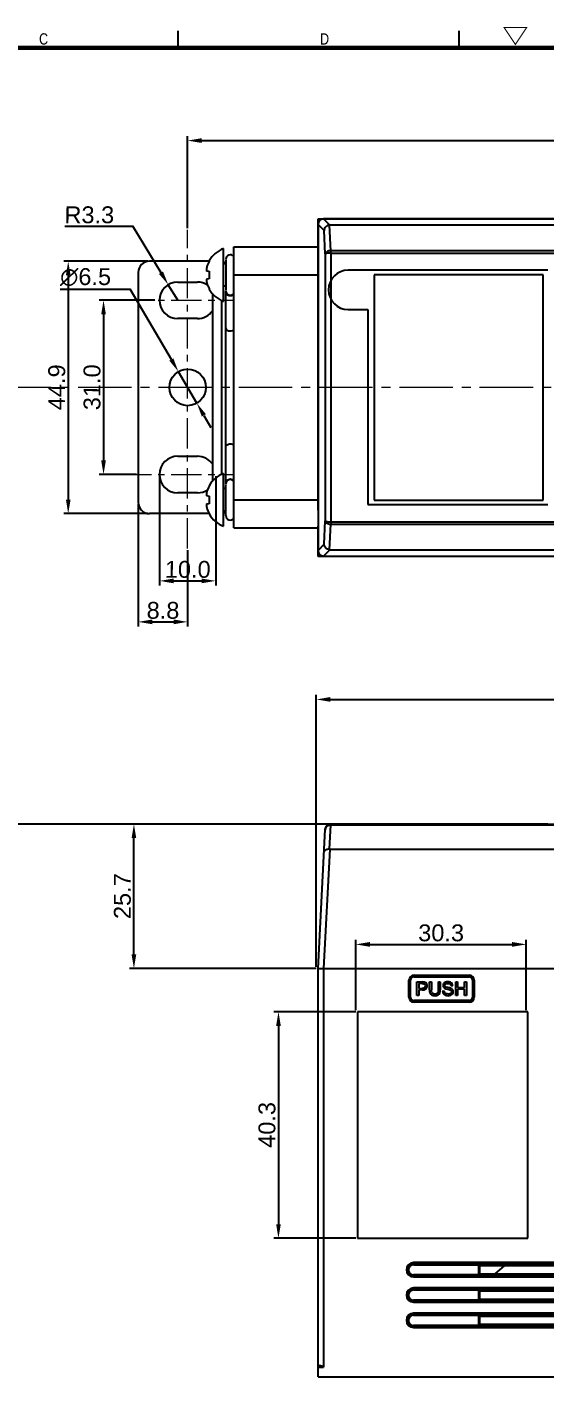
# Model space of a CAD drawing. Header units: millimetres. Extents: x 509 to 2449, y -194 to 649.
# Drawn here: x 2006.4 to 2098.5, y -30.8 to 209.3 of the extents above; entities that cross this region are included whole.
import ezdxf

# ---------------------------------------------------------------- set-up
doc = ezdxf.new("R2010")
doc.units = ezdxf.units.MM
doc.header["$PDMODE"] = 3
doc.header["$PDSIZE"] = 0.7
doc.linetypes.add('CENTER', pattern=[17.8, 10.75, -2.35, 2.35, -2.35])
doc.linetypes.add('CENTER2', pattern=[28.575, 19.05, -3.175, 3.175, -3.175])
doc.layers.get('0').update_dxf_attribs({"linetype": 'CONTINUOUS'})
doc.layers.get('Defpoints').update_dxf_attribs({"linetype": 'CONTINUOUS'})
doc.layers.add('3', color=112, linetype='CENTER', lineweight=15)
for name, color, linetype in [('BRKT_HEATSINDXF_CONTINUOUS_LINE', 7, 'CONTINUOUS'), ('CASE_BODY_55DXF_CONTINUOUS_LINE', 7, 'CONTINUOUS'), ('COVER_TOP_55DXF_CONTINUOUS_LINE', 7, 'CONTINUOUS'), ('Dim', 1, 'CONTINUOUS'), ('FAN50X50X10_DXF_CONTINUOUS_LINE', 7, 'CONTINUOUS'), ('FAN_GRILL50_DXF_CONTINUOUS_LINE', 7, 'CONTINUOUS'), ('SCR5570_DXF_CONTINUOUS_LINE', 7, 'CONTINUOUS'), ('TH_T4X20-CUTDXF_CONTINUOUS_LINE', 7, 'CONTINUOUS'), ('WINDOW_FILM-DXF_CONTINUOUS_LINE', 7, 'CONTINUOUS')]:
    doc.layers.add(name, color=color, linetype=linetype)
doc.styles.add('OMI-1', font='arial.ttf', dxfattribs={"oblique": 1, "height": 3})
doc.styles.get("Standard").update_dxf_attribs({"font": 'gulim.ttc', "width": 0.8})
doc.dimstyles.new('1', dxfattribs={"dimtxt": 5, "dimasz": 2.5, "dimexe": 0.8, "dimexo": 0.3, "dimgap": 0.5, "dimtad": 1, "dimtoh": 1, "dimdec": 1, "dimzin": 0, "dimdsep": 46, "dimtxsty": 'OMI-1', "dimcen": 0, "dimclrd": 256, "dimclre": 256, "dimclrt": 256, "dimadec": 0, "dimazin": 0, "dimtfac": 0.8, "dimtdec": 1, "dimtix": 1, "dimtmove": 0, "dimatfit": 3, "dimfxl": 1, "dimtolj": 1, "dimtzin": 0, "dimarcsym": 0})

# ---------------------------------------------------------------- blocks, each defined once
blk = doc.blocks.new('*D4035')
at = {"layer": 'Defpoints', "color": 0}
for p in [(2002.74, 67.55), (2060.45, 67.55), (1999.34, -86.5)]:
    blk.add_point(p, dxfattribs=at)
at = {"layer": 'Dim', "lineweight": -2}
for p, q in [((2060.15, 67.55), (2001.94, 67.55)), ((2002.74, -84), (2002.74, 65.05)), ((1999.64, -86.5), (2003.54, -86.5))]:
    blk.add_line(p, q, dxfattribs=at)
at = {"layer": 'Dim'}
for points in [[(2003.16, 65.05), (2002.32, 65.05), (2002.74, 67.55)], [(2002.32, -84), (2003.16, -84), (2002.74, -86.5)]]:
    blk.add_solid(points, dxfattribs=at)
at = {"layer": 'Dim', "insert": (2000.71, -9.47), "char_height": 3, "attachment_point": 5, "rotation": 90, "style": 'OMI-1'}
blk.add_mtext('\\A1;154.0', dxfattribs=at)
blk = doc.blocks.new('*D4037')
at = {"layer": 'Defpoints', "color": 0}
for p in [(2025.4, 67.55), (2038.56, 67.55), (2058.15, 41.85)]:
    blk.add_point(p, dxfattribs=at)
at = {"layer": 'Dim', "lineweight": -2}
for p, q in [((2038.26, 67.55), (2024.6, 67.55)), ((2025.4, 44.35), (2025.4, 65.05)), ((2057.85, 41.85), (2024.6, 41.85))]:
    blk.add_line(p, q, dxfattribs=at)
at = {"layer": 'Dim'}
for points in [[(2025.81, 65.05), (2024.98, 65.05), (2025.4, 67.55)], [(2024.98, 44.35), (2025.81, 44.35), (2025.4, 41.85)]]:
    blk.add_solid(points, dxfattribs=at)
at = {"layer": 'Dim', "insert": (2023.36, 54.7), "char_height": 3, "attachment_point": 5, "rotation": 90, "style": 'OMI-1'}
blk.add_mtext('\\A1;25.7', dxfattribs=at)
blk = doc.blocks.new('*D4053')
at = {"layer": 'Defpoints', "color": 0}
for p in [(2028.15, 167.68), (2013.71, 122.78), (2028.15, 122.78)]:
    blk.add_point(p, dxfattribs=at)
at = {"layer": 'Dim', "lineweight": -2}
for p, q in [((2027.85, 167.68), (2012.91, 167.68)), ((2013.71, 165.18), (2013.71, 125.28)), ((2027.85, 122.78), (2012.91, 122.78))]:
    blk.add_line(p, q, dxfattribs=at)
at = {"layer": 'Dim'}
for points in [[(2014.13, 165.18), (2013.3, 165.18), (2013.71, 167.68)], [(2013.3, 125.28), (2014.13, 125.28), (2013.71, 122.78)]]:
    blk.add_solid(points, dxfattribs=at)
at = {"layer": 'Dim', "insert": (2011.68, 145.23), "char_height": 3, "attachment_point": 5, "rotation": 90, "style": 'OMI-1'}
blk.add_mtext('\\A1;44.9', dxfattribs=at)
blk = doc.blocks.new('*D4054')
at = {"layer": 'Defpoints', "color": 0}
for p in [(2029.42, 160.73), (2019.99, 129.73), (2026.15, 129.73)]:
    blk.add_point(p, dxfattribs=at)
at = {"layer": 'Dim', "lineweight": -2}
for p, q in [((2029.12, 160.73), (2019.19, 160.73)), ((2019.99, 158.23), (2019.99, 132.23)), ((2025.85, 129.73), (2019.19, 129.73))]:
    blk.add_line(p, q, dxfattribs=at)
at = {"layer": 'Dim'}
for points in [[(2020.41, 158.23), (2019.58, 158.23), (2019.99, 160.73)], [(2019.58, 132.23), (2020.41, 132.23), (2019.99, 129.73)]]:
    blk.add_solid(points, dxfattribs=at)
at = {"layer": 'Dim', "insert": (2017.96, 145.23), "char_height": 3, "attachment_point": 5, "rotation": 90, "style": 'OMI-1'}
blk.add_mtext('\\A1;31.0', dxfattribs=at)
blk = doc.blocks.new('*D4055')
at = {"layer": 'Defpoints', "color": 0}
for p in [(2249.39, 89.72), (2057.85, 41.85), (2249.39, 3.75)]:
    blk.add_point(p, dxfattribs=at)
at = {"layer": 'Dim', "lineweight": -2}
for p, q in [((2057.85, 42.15), (2057.85, 90.52)), ((2060.35, 89.72), (2246.89, 89.72)), ((2249.39, 4.05), (2249.39, 90.52))]:
    blk.add_line(p, q, dxfattribs=at)
at = {"layer": 'Dim'}
for points in [[(2060.35, 90.14), (2060.35, 89.3), (2057.85, 89.72)], [(2246.89, 89.3), (2246.89, 90.14), (2249.39, 89.72)]]:
    blk.add_solid(points, dxfattribs=at)
at = {"layer": 'Dim', "insert": (2153.62, 91.75), "char_height": 3, "attachment_point": 5, "style": 'OMI-1'}
blk.add_mtext('\\A1;191.5', dxfattribs=at)
blk = doc.blocks.new('*D4059')
at = {"layer": 'Defpoints', "color": 0}
for p in [(2026.15, 124.78), (2034.95, 116.58), (2034.95, 103.52)]:
    blk.add_point(p, dxfattribs=at)
at = {"layer": 'Dim', "lineweight": -2}
for p, q in [((2026.15, 124.48), (2026.15, 102.72)), ((2034.95, 116.28), (2034.95, 102.72)), ((2028.65, 103.52), (2032.45, 103.52))]:
    blk.add_line(p, q, dxfattribs=at)
at = {"layer": 'Dim'}
for points in [[(2028.65, 103.94), (2028.65, 103.1), (2026.15, 103.52)], [(2032.45, 103.1), (2032.45, 103.94), (2034.95, 103.52)]]:
    blk.add_solid(points, dxfattribs=at)
at = {"layer": 'Dim', "insert": (2030.55, 105.55), "char_height": 3, "attachment_point": 5, "style": 'OMI-1'}
blk.add_mtext('\\A1;8.8', dxfattribs=at)
blk = doc.blocks.new('*D4060')
at = {"layer": 'Defpoints', "color": 0}
for p in [(2029.95, 129.73), (2039.95, 129.73), (2039.95, 110.81)]:
    blk.add_point(p, dxfattribs=at)
at = {"layer": 'Dim', "lineweight": -2}
for p, q in [((2029.95, 129.43), (2029.95, 110.01)), ((2039.95, 129.43), (2039.95, 110.01)), ((2032.45, 110.81), (2037.45, 110.81))]:
    blk.add_line(p, q, dxfattribs=at)
at = {"layer": 'Dim'}
for points in [[(2032.45, 111.22), (2032.45, 110.39), (2029.95, 110.81)], [(2037.45, 110.39), (2037.45, 111.22), (2039.95, 110.81)]]:
    blk.add_solid(points, dxfattribs=at)
at = {"layer": 'Dim', "insert": (2034.95, 112.84), "char_height": 3, "attachment_point": 5, "style": 'OMI-1'}
blk.add_mtext('\\A1;10.0', dxfattribs=at)
blk = doc.blocks.new('*D4061')
at = {"layer": 'Defpoints', "color": 0}
for p in [(2033.31, 148.03), (2036.59, 142.42)]:
    blk.add_point(p, dxfattribs=at)
at = {"layer": 'Dim', "lineweight": -2}
for p, q in [((2012.29, 162.73), (2024.76, 162.73)), ((2032.06, 150.2), (2024.76, 162.73)), ((2036.59, 142.42), (2033.31, 148.03)), ((2037.84, 140.26), (2039.1, 138.1))]:
    blk.add_line(p, q, dxfattribs=at)
at = {"layer": 'Dim'}
for points in [[(2031.7, 149.99), (2032.42, 150.4), (2033.31, 148.03)], [(2038.2, 140.47), (2037.48, 140.05), (2036.59, 142.42)]]:
    blk.add_solid(points, dxfattribs=at)
at = {"layer": 'Dim', "insert": (2016.78, 164.84), "char_height": 3, "attachment_point": 5, "style": 'OMI-1'}
blk.add_mtext('\\A1;∅6.5', dxfattribs=at)
blk = doc.blocks.new('*D4062')
at = {"layer": 'Defpoints', "color": 0}
for p in [(2031.51, 163.5), (2033.2, 160.73)]:
    blk.add_point(p, dxfattribs=at)
at = {"layer": 'Dim', "lineweight": -2}
for p, q in [((2013.09, 173.89), (2025.21, 173.89)), ((2030.22, 165.64), (2025.21, 173.89)), ((2033.2, 160.73), (2031.51, 163.5))]:
    blk.add_line(p, q, dxfattribs=at)
at = {"layer": 'Dim'}
blk.add_solid([(2029.86, 165.42), (2030.57, 165.86), (2031.51, 163.5)], dxfattribs=at)
at = {"layer": 'Dim', "insert": (2017.44, 175.92), "char_height": 3, "attachment_point": 5, "style": 'OMI-1'}
blk.add_mtext('\\A1;R3.3', dxfattribs=at)
blk = doc.blocks.new('*D4063')
at = {"layer": 'Defpoints', "color": 0}
for p in [(2242.35, 189.14), (2242.35, 182.44), (2034.95, 173.24)]:
    blk.add_point(p, dxfattribs=at)
at = {"layer": 'Dim', "lineweight": -2}
for p, q in [((2034.95, 173.54), (2034.95, 189.94)), ((2242.35, 182.74), (2242.35, 189.94)), ((2037.45, 189.14), (2239.85, 189.14))]:
    blk.add_line(p, q, dxfattribs=at)
at = {"layer": 'Dim'}
for points in [[(2037.45, 189.56), (2037.45, 188.72), (2034.95, 189.14)], [(2239.85, 188.72), (2239.85, 189.56), (2242.35, 189.14)]]:
    blk.add_solid(points, dxfattribs=at)
at = {"layer": 'Dim', "insert": (2138.65, 191.17), "char_height": 3, "attachment_point": 5, "style": 'OMI-1'}
blk.add_mtext('\\A1;\\A1;207.5', dxfattribs=at)
blk = doc.blocks.new('*D4065')
at = {"layer": 'Defpoints', "color": 0}
for p in [(2065.18, 34.15), (2051.11, -6.15), (2065.15, -6.15)]:
    blk.add_point(p, dxfattribs=at)
at = {"layer": 'Dim', "lineweight": -2}
for p, q in [((2064.88, 34.15), (2050.31, 34.15)), ((2051.11, 31.65), (2051.11, -3.65)), ((2064.85, -6.15), (2050.31, -6.15))]:
    blk.add_line(p, q, dxfattribs=at)
at = {"layer": 'Dim'}
for points in [[(2051.53, 31.65), (2050.7, 31.65), (2051.11, 34.15)], [(2050.7, -3.65), (2051.53, -3.65), (2051.11, -6.15)]]:
    blk.add_solid(points, dxfattribs=at)
at = {"layer": 'Dim', "insert": (2049.08, 14), "char_height": 3, "attachment_point": 5, "rotation": 90, "style": 'OMI-1'}
blk.add_mtext('\\A1;40.3', dxfattribs=at)
blk = doc.blocks.new('*D4068')
at = {"layer": 'Defpoints', "color": 0}
for p in [(2095.18, 46.14), (2064.88, 34.15), (2095.18, 34.15)]:
    blk.add_point(p, dxfattribs=at)
at = {"layer": 'Dim', "lineweight": -2}
for p, q in [((2064.88, 34.45), (2064.88, 46.94)), ((2067.38, 46.14), (2092.68, 46.14)), ((2095.18, 34.45), (2095.18, 46.94))]:
    blk.add_line(p, q, dxfattribs=at)
at = {"layer": 'Dim'}
for points in [[(2067.38, 46.56), (2067.38, 45.72), (2064.88, 46.14)], [(2092.68, 45.72), (2092.68, 46.56), (2095.18, 46.14)]]:
    blk.add_solid(points, dxfattribs=at)
at = {"layer": 'Dim', "insert": (2080.03, 48.17), "char_height": 3, "attachment_point": 5, "style": 'OMI-1'}
blk.add_mtext('\\A1;30.3', dxfattribs=at)

msp = doc.modelspace()

# ---------------------------------------------------------------- linework, layer by layer
for p, q in [((2033.27, 205.65), (2033.27, 208.65)), ((2083.27, 205.65), (2083.27, 208.65))]:
    msp.add_line(p, q)
for points, const_width in [([(2093.27, 206.25), (2095.27, 209.25), (2091.27, 209.25)], 0.2), ([(2433.27, 205.65), (1883.27, 205.65), (1883.27, -174.35), (2433.27, -174.35)], 0.8)]:
    msp.add_lwpolyline(points, close=True, dxfattribs=dict(const_width=const_width))
at = {"layer": '3', "linetype": 'CENTER', "ltscale": 0.5}
for p, q in [((2034.95, 116.58), (2034.95, 173.24)), ((2023.14, 160.73), (2043.26, 160.73)), ((2023.14, 129.73), (2043.26, 129.73))]:
    msp.add_line(p, q, dxfattribs=at)
at = {"layer": '3', "linetype": 'CENTER2', "ltscale": 0.5}
msp.add_line((2267.88, 145.23), (1997.11, 145.23), dxfattribs=at)
at = {"layer": 'BRKT_HEATSINDXF_CONTINUOUS_LINE', "color": 7, "linetype": 'Continuous'}
for p, q in [((2038.78, 167.68), (2028.15, 167.68)), ((2026.15, 165.68), (2026.15, 124.78)), ((2033.2, 163.98), (2036.7, 163.98)), ((2036.7, 157.48), (2033.2, 157.48)), ((2033.2, 132.98), (2036.7, 132.98)), ((2036.7, 126.48), (2033.2, 126.48)), ((2038.78, 122.78), (2028.15, 122.78))]:
    msp.add_line(p, q, dxfattribs=at)
msp.add_circle((2034.95, 145.23), 3.25, dxfattribs=at)
for centre, radius, start, end in [((2028.15, 165.68), 2, 90, 180), ((2040.55, 165.68), 2, 53.0944, 67.6611), ((2033.2, 160.73), 3.25, 90, 270), ((2036.7, 160.73), 3.25, 56.4251, 90), ((2036.7, 160.73), 3.25, 270, 324.6652), ((2033.2, 129.73), 3.25, 90, 270), ((2036.7, 129.73), 3.25, 35.3348, 90), ((2036.7, 129.73), 3.25, 270, 303.5749), ((2028.15, 124.78), 2, 180, 270), ((2040.55, 124.78), 2, 292.3389, 306.9056)]:
    msp.add_arc(centre, radius, start, end, dxfattribs=at)
at = {"layer": 'CASE_BODY_55DXF_CONTINUOUS_LINE', "color": 7, "linetype": 'Continuous'}
for p, q in [((2058.15, 123.38), (2058.15, 175.23)), ((2058.44, 174.93), (2058.15, 175.23)), ((2058.15, 175.23), (2153.68, 175.23)), ((2058.21, 175.16), (2058.19, 175.19)), ((2058.15, 115.23), (2058.15, 120.57)), ((2058.44, 115.52), (2058.15, 115.23)), ((2058.21, 115.29), (2058.19, 115.27)), ((2058.15, 115.23), (2232.15, 115.23)), ((2058.15, -30.8), (2058.15, 41.85)), ((2058.15, 41.85), (2232.15, 41.85)), ((2059.15, 41.85), (2059.15, -29.05)), ((2074.33, 36.75), (2074.33, 39.75)), ((2074.33, 39.75), (2074.63, 39.75)), ((2074.63, 36.75), (2074.63, 39.75)), ((2075.23, 40.65), (2075.23, 40.35)), ((2075.23, 40.65), (2085.03, 40.65)), ((2075.23, 40.35), (2085.03, 40.35)), ((2075.75, 37.05), (2075.75, 39.45)), ((2075.75, 39.45), (2076.65, 39.45)), ((2076.07, 39.17), (2076.07, 38.31)), ((2076.68, 39.17), (2076.07, 39.17)), ((2077.99, 38.07), (2077.99, 39.45)), ((2077.99, 39.45), (2078.31, 39.45)), ((2078.31, 39.45), (2078.31, 38.07)), ((2079.56, 38.07), (2079.56, 39.45)), ((2079.56, 39.45), (2079.88, 39.45)), ((2079.88, 39.45), (2079.88, 38.07)), ((2082.14, 38.78), (2081.83, 38.75)), ((2082.65, 37.05), (2082.65, 39.45)), ((2082.65, 39.45), (2082.97, 39.45)), ((2082.97, 39.45), (2082.97, 38.47)), ((2082.97, 38.47), (2084.22, 38.47)), ((2084.22, 38.47), (2084.22, 39.45)), ((2084.22, 39.45), (2084.54, 39.45)), ((2084.54, 39.45), (2084.54, 37.05)), ((2085.03, 40.65), (2085.03, 40.35)), ((2085.63, 39.75), (2085.63, 36.75)), ((2085.93, 39.75), (2085.63, 39.75)), ((2085.93, 39.75), (2085.93, 36.75)), ((2074.33, 36.75), (2074.63, 36.75)), ((2075.23, 35.85), (2075.23, 36.15)), ((2085.03, 36.15), (2075.23, 36.15)), ((2076.07, 37.05), (2075.75, 37.05)), ((2076.07, 38.31), (2076.69, 38.31)), ((2076.07, 38.03), (2076.07, 37.05)), ((2076.68, 38.03), (2076.07, 38.03)), ((2080.3, 37.82), (2080.6, 37.85)), ((2082.97, 37.05), (2082.65, 37.05)), ((2082.97, 38.18), (2082.97, 37.05)), ((2084.22, 38.18), (2082.97, 38.18)), ((2084.22, 37.05), (2084.22, 38.18)), ((2084.54, 37.05), (2084.22, 37.05)), ((2085.03, 35.85), (2085.03, 36.15)), ((2085.93, 36.75), (2085.63, 36.75)), ((2065.15, 34.15), (2065.15, -6.15)), ((2095.45, 34.15), (2065.15, 34.15)), ((2085.03, 35.85), (2075.23, 35.85)), ((2095.45, -6.15), (2095.45, 34.15)), ((2065.15, -6.15), (2095.45, -6.15)), ((2075.15, -10.84), (2075.15, -10.47)), ((2215.15, -10.47), (2075.15, -10.47)), ((2215.15, -10.77), (2075.15, -10.77)), ((2075.15, -10.84), (2086.74, -10.84)), ((2086.74, -12.66), (2086.74, -10.84)), ((2086.94, -11.04), (2086.74, -10.84)), ((2086.94, -12.46), (2086.94, -11.04)), ((2101.86, -11.04), (2086.94, -11.04)), ((2075.15, -12.66), (2075.15, -13.02)), ((2086.74, -12.66), (2075.15, -12.66)), ((2075.15, -12.73), (2215.15, -12.73)), ((2075.15, -13.02), (2215.15, -13.02)), ((2086.94, -12.46), (2086.74, -12.66)), ((2086.94, -12.46), (2101.86, -12.46)), ((2075.15, -15.34), (2075.15, -14.97)), ((2215.15, -14.97), (2075.15, -14.97)), ((2215.15, -15.27), (2075.15, -15.27)), ((2075.15, -15.34), (2086.74, -15.34)), ((2086.74, -17.16), (2086.74, -15.34)), ((2086.95, -15.55), (2086.74, -15.34)), ((2086.95, -16.95), (2086.95, -15.55)), ((2101.85, -15.55), (2086.95, -15.55)), ((2075.15, -17.16), (2075.15, -17.52)), ((2086.74, -17.16), (2075.15, -17.16)), ((2075.15, -17.23), (2215.15, -17.23)), ((2075.15, -17.52), (2215.15, -17.52)), ((2086.95, -16.95), (2086.74, -17.16)), ((2086.95, -16.95), (2101.85, -16.95)), ((2075.15, -19.84), (2075.15, -19.47)), ((2215.15, -19.47), (2075.15, -19.47)), ((2215.15, -19.77), (2075.15, -19.77)), ((2075.15, -19.84), (2086.74, -19.84)), ((2086.74, -21.66), (2086.74, -19.84)), ((2086.95, -20.05), (2086.74, -19.84)), ((2086.96, -21.44), (2086.74, -21.66)), ((2086.96, -21.44), (2086.95, -20.05)), ((2101.85, -20.05), (2086.95, -20.05)), ((2086.96, -21.44), (2101.84, -21.44)), ((2075.15, -21.66), (2075.15, -22.02)), ((2086.74, -21.66), (2075.15, -21.66)), ((2075.15, -21.73), (2215.15, -21.73)), ((2075.15, -22.02), (2215.15, -22.02)), ((2058.15, -29.05), (2059.15, -29.05)), ((2058.15, -30.8), (2232.15, -30.8))]:
    msp.add_line(p, q, dxfattribs=at)
for points in [[(2058.17, 175.2), (2058.16, 175.22), (2058.15, 175.22), (2058.15, 175.23)], [(2058.29, 175.08), (2058.26, 175.11), (2058.21, 175.16)], [(2058.44, 174.93), (2058.4, 174.97), (2058.36, 175.01), (2058.33, 175.05)], [(2058.29, 115.37), (2058.26, 115.34), (2058.21, 115.29)], [(2058.44, 115.52), (2058.4, 115.48), (2058.36, 115.44), (2058.33, 115.4)], [(2058.17, 115.25), (2058.16, 115.24), (2058.15, 115.23), (2058.15, 115.23)]]:
    msp.add_lwpolyline(points, dxfattribs=at)
for centre, radius, start, end in [((2059.15, 174.23), 1, 90, 180), ((2059.15, 116.23), 1, 180, 270), ((2075.23, 39.75), 0.9, 90, 180), ((2075.23, 39.75), 0.6, 90, 180), ((2085.03, 39.75), 0.9, 0, 90), ((2085.03, 39.75), 0.6, 0, 90), ((2075.23, 36.75), 0.9, 180, 270), ((2075.23, 36.75), 0.6, 180, 270), ((2085.03, 36.75), 0.9, 270, 0), ((2085.03, 36.75), 0.6, 270, 0), ((2075.15, -11.75), 1.27, 90, 270), ((2075.15, -11.75), 0.976, 90, 270), ((2075.15, -11.75), 0.913, 90, 270), ((2075.15, -16.25), 1.27, 90, 270), ((2075.15, -16.25), 0.976, 90, 270), ((2075.15, -16.25), 0.913, 90, 270), ((2075.15, -20.75), 1.27, 90, 270), ((2075.15, -20.75), 0.976, 90, 270), ((2075.15, -20.75), 0.913, 90, 270), ((2058.45, -29.05), 0.3, 91.3574, 180)]:
    msp.add_arc(centre, radius, start, end, dxfattribs=at)
for points in [[(2077.02, 39.43), (2076.93, 39.44), (2076.81, 39.45), (2076.65, 39.45)], [(2076.68, 39.17), (2076.83, 39.17), (2076.92, 39.16), (2076.98, 39.15)], [(2076.98, 39.15), (2077.06, 39.12), (2077.13, 39.08), (2077.18, 39)], [(2077.32, 39.32), (2077.24, 39.37), (2077.14, 39.41), (2077.02, 39.43)], [(2077.25, 38.75), (2077.25, 38.61), (2077.21, 38.5), (2077.12, 38.43)], [(2077.18, 39), (2077.23, 38.93), (2077.25, 38.85), (2077.25, 38.75)], [(2077.51, 39.09), (2077.46, 39.18), (2077.39, 39.26), (2077.32, 39.32)], [(2077.39, 38.24), (2077.52, 38.38), (2077.58, 38.55), (2077.58, 38.76)], [(2077.58, 38.76), (2077.58, 38.88), (2077.56, 38.99), (2077.51, 39.09)], [(2080.49, 39.17), (2080.43, 39.07), (2080.39, 38.95), (2080.39, 38.83)], [(2080.39, 38.83), (2080.39, 38.72), (2080.42, 38.62), (2080.47, 38.53)], [(2080.47, 38.53), (2080.53, 38.44), (2080.62, 38.37), (2080.73, 38.31)], [(2080.8, 39.41), (2080.66, 39.36), (2080.56, 39.28), (2080.49, 39.17)], [(2080.7, 38.85), (2080.7, 38.95), (2080.74, 39.04), (2080.83, 39.11)], [(2080.79, 38.64), (2080.73, 38.7), (2080.7, 38.77), (2080.7, 38.85)], [(2081.27, 38.47), (2081.01, 38.53), (2080.85, 38.58), (2080.79, 38.64)], [(2081.24, 39.49), (2081.07, 39.49), (2080.93, 39.46), (2080.8, 39.41)], [(2080.83, 39.11), (2080.92, 39.18), (2081.06, 39.21), (2081.25, 39.21)], [(2081.71, 39.41), (2081.57, 39.46), (2081.41, 39.49), (2081.24, 39.49)], [(2081.25, 39.21), (2081.43, 39.21), (2081.57, 39.17), (2081.67, 39.1)], [(2081.8, 38.31), (2081.7, 38.36), (2081.53, 38.41), (2081.27, 38.47)], [(2081.67, 39.1), (2081.76, 39.02), (2081.82, 38.9), (2081.83, 38.75)], [(2082.02, 39.15), (2081.95, 39.27), (2081.84, 39.35), (2081.71, 39.41)], [(2082.14, 38.78), (2082.13, 38.92), (2082.09, 39.04), (2082.02, 39.15)], [(2076.68, 38.03), (2077.02, 38.03), (2077.26, 38.1), (2077.39, 38.24)], [(2077.12, 38.43), (2077.04, 38.35), (2076.89, 38.31), (2076.69, 38.31)], [(2077.99, 38.07), (2077.99, 37.81), (2078.02, 37.61), (2078.08, 37.46)], [(2078.08, 37.46), (2078.14, 37.32), (2078.24, 37.2), (2078.39, 37.13)], [(2078.37, 37.61), (2078.33, 37.7), (2078.31, 37.86), (2078.31, 38.07)], [(2078.57, 37.38), (2078.47, 37.43), (2078.4, 37.51), (2078.37, 37.61)], [(2078.39, 37.13), (2078.53, 37.05), (2078.71, 37.01), (2078.94, 37.01)], [(2078.91, 37.3), (2078.77, 37.3), (2078.66, 37.32), (2078.57, 37.38)], [(2079.41, 37.46), (2079.31, 37.35), (2079.14, 37.3), (2078.91, 37.3)], [(2078.94, 37.01), (2079.17, 37.01), (2079.36, 37.06), (2079.5, 37.14)], [(2079.56, 38.07), (2079.56, 37.77), (2079.51, 37.56), (2079.41, 37.46)], [(2079.5, 37.14), (2079.64, 37.23), (2079.74, 37.35), (2079.8, 37.49)], [(2079.8, 37.49), (2079.85, 37.63), (2079.88, 37.82), (2079.88, 38.07)], [(2080.3, 37.82), (2080.3, 37.66), (2080.35, 37.52), (2080.43, 37.39)], [(2080.43, 37.39), (2080.51, 37.26), (2080.63, 37.17), (2080.78, 37.11)], [(2080.7, 37.55), (2080.64, 37.63), (2080.61, 37.73), (2080.6, 37.85)], [(2080.94, 37.37), (2080.83, 37.41), (2080.75, 37.48), (2080.7, 37.55)], [(2080.73, 38.31), (2080.82, 38.26), (2080.97, 38.21), (2081.19, 38.16)], [(2080.78, 37.11), (2080.92, 37.04), (2081.1, 37.01), (2081.32, 37.01)], [(2081.31, 37.3), (2081.17, 37.3), (2081.05, 37.32), (2080.94, 37.37)], [(2081.19, 38.16), (2081.41, 38.11), (2081.56, 38.07), (2081.62, 38.04)], [(2081.63, 37.35), (2081.54, 37.31), (2081.43, 37.3), (2081.31, 37.3)], [(2081.32, 37.01), (2081.49, 37.01), (2081.65, 37.04), (2081.78, 37.1)], [(2081.62, 38.04), (2081.72, 38), (2081.79, 37.96), (2081.84, 37.9)], [(2081.83, 37.5), (2081.79, 37.43), (2081.72, 37.39), (2081.63, 37.35)], [(2081.78, 37.1), (2081.92, 37.17), (2082.03, 37.25), (2082.1, 37.37)], [(2082.11, 38.07), (2082.04, 38.17), (2081.94, 38.25), (2081.8, 38.31)], [(2081.9, 37.7), (2081.9, 37.63), (2081.88, 37.56), (2081.83, 37.5)], [(2081.84, 37.9), (2081.88, 37.84), (2081.9, 37.78), (2081.9, 37.7)], [(2082.1, 37.37), (2082.17, 37.48), (2082.21, 37.6), (2082.21, 37.73)], [(2082.21, 37.73), (2082.21, 37.86), (2082.18, 37.97), (2082.11, 38.07)]]:
    msp.add_open_spline(points, degree=3, dxfattribs=at)
msp.add_open_spline([(2058.44, -28.75), (2058.5, -28.75), (2058.61, -28.78), (2058.85, -28.88), (2059.03, -28.98), (2059.15, -29.05)], degree=3, knots=[0, 0, 0, 0, 0.214436, 0.461602, 1, 1, 1, 1], dxfattribs=at)
at = {"layer": 'COVER_TOP_55DXF_CONTINUOUS_LINE', "color": 7, "linetype": 'Continuous'}
for p, q in [((2058.15, 174.23), (2058.15, 116.22)), ((2059.24, 173.14), (2058.15, 174.23)), ((2060.26, 174.11), (2059.15, 175.23)), ((2153.68, 175.23), (2059.15, 175.23)), ((2059.45, 168.98), (2059.24, 173.14)), ((2060.45, 169.55), (2060.22, 174.11)), ((2152.57, 174.11), (2060.26, 174.11)), ((2059.45, 168.98), (2059.45, 121.47)), ((2112.59, 169.55), (2060.45, 169.55)), ((2060.45, 169.14), (2060.45, 121.31)), ((2060.45, 169.14), (2113.19, 169.14)), ((2068.11, 165.26), (2068.11, 125.19)), ((2098.19, 165.26), (2068.11, 165.26)), ((2098.19, 125.19), (2098.19, 165.26)), ((2068.11, 125.19), (2098.19, 125.19)), ((2059.24, 117.32), (2059.45, 121.47)), ((2060.22, 116.34), (2060.45, 120.9)), ((2060.45, 121.31), (2113.19, 121.31)), ((2060.45, 120.9), (2112.59, 120.9)), ((2059.24, 117.32), (2058.15, 116.22)), ((2060.26, 116.34), (2059.15, 115.23)), ((2060.26, 116.34), (2144.25, 116.34)), ((2059.15, 115.23), (2231.15, 115.23)), ((2060.22, 63.06), (2060.45, 67.39)), ((2060.45, 67.55), (2112.59, 67.55)), ((2060.45, 67.39), (2112.59, 67.39)), ((2058.15, 41.85), (2059.45, 66.6)), ((2060.26, 63.06), (2059.15, 41.85)), ((2060.26, 63.06), (2144.25, 63.06)), ((2058.15, 41.85), (2232.15, 41.85))]:
    msp.add_line(p, q, dxfattribs=at)
msp.add_arc((2060.45, 66.55), 1, 90, 177, dxfattribs=at)
for centre, major_axis, ratio, start_param, end_param in [((2059.15, 174.22), (-0.709, 0.709), 0.997265, -0.784029, 0.784029), ((2060.31, 173.06), (-0.434, 0.974), 0.928627, -0.392014, -0.356781), ((2059.15, 116.23), (0.709, 0.709), 0.997265, -3.925621, -2.357564), ((2060.31, 117.39), (0.434, 0.974), 0.928627, -2.784812, -2.749578), ((2060.31, 64.06), (0.746, 0.708), 0.946369, -2.392797, -2.357564)]:
    msp.add_ellipse(centre, major_axis=major_axis, ratio=ratio, start_param=start_param, end_param=end_param, dxfattribs=at)
for points, knots in [([(2060.22, 174.11), (2059.97, 174.1), (2059.46, 173.89), (2059.25, 173.38), (2059.24, 173.14)], [0, 0, 0, 0, 0.514825, 1, 1, 1, 1]), ([(2060.45, 169.55), (2060.32, 169.55), (2059.95, 169.51), (2059.47, 169.25), (2059.45, 168.98)], [0, 0, 0, 0, 0.317181, 1, 1, 1, 1]), ([(2060.45, 169.14), (2060.32, 169.14), (2060.09, 169.13), (2059.79, 169.1), (2059.58, 169.06), (2059.48, 169.02), (2059.45, 168.99), (2059.45, 168.98)], [0, 0, 0, 0, 0.363276, 0.674908, 0.893479, 0.960251, 1, 1, 1, 1]), ([(2060.45, 169.14), (2060.45, 169.18), (2060.45, 169.32), (2060.45, 169.45), (2060.45, 169.55)], [0, 0, 0, 0, 0.27401, 1, 1, 1, 1]), ([(2059.45, 121.47), (2059.45, 121.46), (2059.48, 121.43), (2059.58, 121.39), (2059.79, 121.35), (2060.09, 121.32), (2060.32, 121.31), (2060.45, 121.31)], [0, 0, 0, 0, 0.039671, 0.106391, 0.324942, 0.636693, 1, 1, 1, 1]), ([(2059.45, 121.47), (2059.45, 121.4), (2059.52, 121.25), (2059.69, 121.1), (2060, 120.95), (2060.27, 120.9), (2060.45, 120.9)], [0, 0, 0, 0, 0.185878, 0.354351, 0.551077, 1, 1, 1, 1]), ([(2060.45, 121.31), (2060.45, 121.27), (2060.45, 121.14), (2060.45, 121), (2060.45, 120.9)], [0, 0, 0, 0, 0.274004, 1, 1, 1, 1]), ([(2060.22, 116.34), (2059.97, 116.35), (2059.46, 116.57), (2059.25, 117.07), (2059.24, 117.32)], [0, 0, 0, 0, 0.514825, 1, 1, 1, 1]), ([(2059.45, 66.6), (2059.45, 66.71), (2059.52, 66.93), (2059.83, 67.28), (2060.21, 67.39), (2060.45, 67.39)], [0, 0, 0, 0, 0.229807, 0.472691, 1, 1, 1, 1]), ([(2060.45, 67.55), (2060.45, 67.55), (2060.44, 67.53), (2060.45, 67.5), (2060.45, 67.45), (2060.45, 67.41), (2060.45, 67.39)], [0, 0, 0, 0, 0.06593, 0.259705, 0.575023, 1, 1, 1, 1]), ([(2060.22, 63.06), (2060.1, 63.06), (2059.91, 63.05), (2059.67, 63), (2059.45, 62.93), (2059.25, 62.79), (2059.24, 62.66)], [0, 0, 0, 0, 0.343767, 0.49887, 0.637034, 1, 1, 1, 1])]:
    msp.add_open_spline(points, degree=3, knots=knots, dxfattribs=at)
at = {"layer": 'FAN50X50X10_DXF_CONTINUOUS_LINE', "color": 7, "linetype": 'Continuous'}
for p, q in [((2043.15, 120.23), (2043.15, 170.23)), ((2043.15, 170.23), (2058.15, 170.23)), ((2043.15, 165.23), (2058.15, 165.23)), ((2043.15, 125.23), (2058.15, 125.23)), ((2043.15, 120.23), (2058.15, 120.23))]:
    msp.add_line(p, q, dxfattribs=at)
at = {"layer": 'FAN_GRILL50_DXF_CONTINUOUS_LINE', "color": 7, "linetype": 'Continuous'}
for p, q in [((2041.75, 167.99), (2041.75, 162.53)), ((2039.35, 161.91), (2039.35, 128.54)), ((2041.75, 128.02), (2041.75, 162.43)), ((2040.95, 160.69), (2040.95, 129.77)), ((2041.75, 122.47), (2041.75, 127.92))]:
    msp.add_line(p, q, dxfattribs=at)
for centre, radius, start, end in [((2042.55, 168.03), 0.8, 41.3154, 180), ((2042.55, 162.43), 0.8, 180, 318.6846), ((2042.55, 162.69), 1.12, 259.3236, 270.0012), ((2042.55, 162.69), 1.12, 270.0105, 275.3617), ((2042.55, 162.69), 1.11, 275.34, 280.6839), ((2042.55, 128.03), 0.8, 41.3154, 180), ((2042.55, 127.76), 1.12, 89.9988, 100.6764), ((2042.55, 127.76), 1.12, 84.6383, 89.9895), ((2042.55, 127.77), 1.11, 79.3161, 84.66), ((2042.55, 122.43), 0.8, 180, 318.6846)]:
    msp.add_arc(centre, radius, start, end, dxfattribs=at)
for points, knots in [([(2041.75, 162.14), (2041.75, 162.08), (2041.78, 161.95), (2041.91, 161.78), (2042.11, 161.66), (2042.26, 161.61), (2042.34, 161.59)], [0, 0, 0, 0, 0.215104, 0.449825, 0.712528, 1, 1, 1, 1]), ([(2042.76, 161.59), (2042.79, 161.6), (2042.93, 161.64), (2043.07, 161.7), (2043.15, 161.77)], [0, 0, 0, 0, 0.264672, 1, 1, 1, 1]), ([(2041.75, 155.83), (2041.75, 155.76), (2041.8, 155.6), (2041.98, 155.41), (2042.25, 155.29), (2042.45, 155.27), (2042.55, 155.27)], [0, 0, 0, 0, 0.209467, 0.444656, 0.71203, 1, 1, 1, 1]), ([(2042.55, 155.27), (2042.61, 155.27), (2042.82, 155.28), (2043.03, 155.36), (2043.15, 155.46)], [0, 0, 0, 0, 0.265057, 1, 1, 1, 1]), ([(2041.75, 134.62), (2041.75, 134.69), (2041.8, 134.86), (2041.98, 135.04), (2042.25, 135.16), (2042.45, 135.19), (2042.55, 135.19)], [0, 0, 0, 0, 0.209467, 0.444656, 0.71203, 1, 1, 1, 1]), ([(2042.55, 135.19), (2042.61, 135.19), (2042.82, 135.17), (2043.03, 135.09), (2043.15, 134.99)], [0, 0, 0, 0, 0.265057, 1, 1, 1, 1]), ([(2041.75, 128.31), (2041.75, 128.37), (2041.78, 128.51), (2041.91, 128.67), (2042.11, 128.79), (2042.26, 128.84), (2042.34, 128.86)], [0, 0, 0, 0, 0.215104, 0.449825, 0.712528, 1, 1, 1, 1]), ([(2042.76, 128.86), (2042.79, 128.85), (2042.93, 128.82), (2043.07, 128.75), (2043.15, 128.68)], [0, 0, 0, 0, 0.264672, 1, 1, 1, 1])]:
    msp.add_open_spline(points, degree=3, knots=knots, dxfattribs=at)
at = {"layer": 'SCR5570_DXF_CONTINUOUS_LINE', "color": 7, "linetype": 'Continuous'}
msp.add_line((2089.66, -12.46), (2091.35, -11.04), dxfattribs=at)
at = {"layer": 'TH_T4X20-CUTDXF_CONTINUOUS_LINE', "color": 7, "linetype": 'Continuous'}
for p, q in [((2041.31, 160.53), (2041.31, 169.93)), ((2038.37, 165.98), (2038.78, 165.91)), ((2038.78, 167.75), (2038.78, 167.65)), ((2038.78, 165.91), (2038.78, 164.54)), ((2041.75, 167.23), (2041.31, 167.23)), ((2038.78, 164.54), (2038.37, 164.47)), ((2038.78, 162.8), (2038.78, 162.71)), ((2041.75, 163.23), (2041.31, 163.23)), ((2041.31, 120.53), (2041.31, 129.93)), ((2038.78, 127.75), (2038.78, 127.65)), ((2038.37, 125.98), (2038.78, 125.91)), ((2038.78, 125.91), (2038.78, 124.54)), ((2041.75, 127.23), (2041.31, 127.23)), ((2038.78, 124.54), (2038.37, 124.47)), ((2038.78, 122.8), (2038.78, 122.71)), ((2041.75, 123.23), (2041.31, 123.23))]:
    msp.add_line(p, q, dxfattribs=at)
for centre, radius, start, end in [((2043.16, 165.23), 5.05, 111.5019, 150.0855), ((2043.27, 165.23), 5.1, 151.6885, 163.9775), ((2043.27, 165.22), 5.1, 196.0225, 208.3115), ((2043.16, 165.23), 5.05, 209.9145, 248.4981), ((2043.16, 125.23), 5.05, 111.5019, 150.0855), ((2043.27, 125.23), 5.1, 151.6885, 163.9775), ((2043.27, 125.22), 5.1, 196.0225, 208.3115), ((2043.16, 125.23), 5.05, 209.9145, 248.4981)]:
    msp.add_arc(centre, radius, start, end, dxfattribs=at)
for points, knots in [([(2038.37, 166.64), (2038.36, 166.6), (2038.34, 166.52), (2038.31, 166.4), (2038.3, 166.29), (2038.29, 166.19), (2038.3, 166.11), (2038.31, 166.04), (2038.33, 166), (2038.36, 165.98), (2038.37, 165.98)], [0, 0, 0, 0, 0.184625, 0.361717, 0.525013, 0.668527, 0.787538, 0.879785, 0.947289, 1, 1, 1, 1]), ([(2038.37, 164.47), (2038.36, 164.47), (2038.33, 164.45), (2038.31, 164.41), (2038.3, 164.34), (2038.29, 164.26), (2038.3, 164.16), (2038.31, 164.05), (2038.34, 163.93), (2038.36, 163.85), (2038.37, 163.81)], [0, 0, 0, 0, 0.052723, 0.120247, 0.212513, 0.33153, 0.47503, 0.638301, 0.815377, 1, 1, 1, 1]), ([(2038.37, 126.64), (2038.36, 126.6), (2038.34, 126.52), (2038.31, 126.4), (2038.3, 126.29), (2038.29, 126.19), (2038.3, 126.11), (2038.31, 126.04), (2038.33, 126), (2038.36, 125.98), (2038.37, 125.98)], [0, 0, 0, 0, 0.184625, 0.361717, 0.525013, 0.668527, 0.787538, 0.879785, 0.947289, 1, 1, 1, 1]), ([(2038.37, 124.47), (2038.36, 124.47), (2038.33, 124.45), (2038.31, 124.41), (2038.3, 124.34), (2038.29, 124.26), (2038.3, 124.16), (2038.31, 124.05), (2038.34, 123.93), (2038.36, 123.85), (2038.37, 123.81)], [0, 0, 0, 0, 0.052723, 0.120247, 0.212513, 0.33153, 0.47503, 0.638301, 0.815377, 1, 1, 1, 1])]:
    msp.add_open_spline(points, degree=3, knots=knots, dxfattribs=at)
at = {"layer": 'WINDOW_FILM-DXF_CONTINUOUS_LINE', "color": 7, "linetype": 'Continuous'}
for p, q in [((2099.03, 166.08), (2063.53, 166.08)), ((2063.53, 159.08), (2067.03, 159.08)), ((2067.03, 159.08), (2067.03, 124.38)), ((2067.03, 124.38), (2099.03, 124.38)), ((2060.03, 67.55), (2060.03, 67.6)), ((2060.03, 67.6), (2099.03, 67.6)), ((2060.03, 67.55), (2060.45, 67.55)), ((2063.53, 67.55), (2063.53, 67.6)), ((2067.03, 67.55), (2067.03, 67.6))]:
    msp.add_line(p, q, dxfattribs=at)
msp.add_arc((2063.53, 162.58), 3.5, 90, 270, dxfattribs=at)

# ---------------------------------------------------------------- texts
at = {"width": 0.85}
for s, p in [('C', (2008.52, 206.23)), ('D', (2058.52, 206.23))]:
    msp.add_text(s, height=2, dxfattribs=at).set_placement(p)

# ---------------------------------------------------------------- dimensions: what is measured, and where the dimension line sits
at = {"layer": 'Dim'}
dim = msp.add_linear_dim(base=(2242.35, 189.14), p1=(2034.95, 173.24), p2=(2242.35, 182.44), text='\\A1;207.5', dimstyle='1', override={"dimtxt": 7, "dimtxsty": 'OMI-1'}, dxfattribs=at)
dim.commit()
dim.dimension.update_dxf_attribs({"geometry": '*D4063', "text_midpoint": (2138.65, 189.14), "dimtype": 160})
dim = msp.add_radius_dim(center=(2033.2, 160.73), mpoint=(2031.51, 163.5), dimstyle='1', dxfattribs=at)
dim.commit()
dim.dimension.update_dxf_attribs({"geometry": '*D4062', "text_midpoint": (2017.44, 173.89), "dimtype": 164})
for base, p1, p2, picture, middle in [((2013.71, 122.78), (2028.15, 167.68), (2028.15, 122.78), '*D4053', (2011.68, 145.23)), ((2019.99, 129.73), (2029.42, 160.73), (2026.15, 129.73), '*D4054', (2017.96, 145.23)), ((2002.7395, 67.5503), (1999.3369, -86.4996), (2060.4456, 67.5503), '*D4035', (2000.7078, -9.4747)), ((2025.4, 67.55), (2058.15, 41.85), (2038.56, 67.55), '*D4037', (2023.36, 54.7)), ((2051.11, -6.15), (2065.18, 34.15), (2065.15, -6.15), '*D4065', (2049.08, 14))]:
    dim = msp.add_linear_dim(base=base, p1=p1, p2=p2, angle=90, dimstyle='1', dxfattribs=at)
    dim.commit()
    dim.dimension.update_dxf_attribs({"geometry": picture, "text_midpoint": middle})
dim = msp.add_diameter_dim_2p(p1=(2036.59, 142.42), p2=(2033.31, 148.03), dimstyle='1', dxfattribs=at)
dim.commit()
dim.dimension.update_dxf_attribs({"geometry": '*D4061', "text_midpoint": (2016.78, 162.73), "dimtype": 163})
for base, p1, p2, picture, middle in [((2039.95, 110.81), (2029.95, 129.73), (2039.95, 129.73), '*D4060', (2034.95, 112.84)), ((2034.95, 103.52), (2026.15, 124.78), (2034.95, 116.58), '*D4059', (2030.55, 105.55)), ((2249.39, 89.72), (2057.85, 41.85), (2249.39, 3.75), '*D4055', (2153.62, 91.75)), ((2095.18, 46.14), (2064.88, 34.15), (2095.18, 34.15), '*D4068', (2080.03, 48.17))]:
    dim = msp.add_linear_dim(base=base, p1=p1, p2=p2, dimstyle='1', dxfattribs=at)
    dim.commit()
    dim.dimension.update_dxf_attribs({"geometry": picture, "text_midpoint": middle})

doc.saveas('drawing.dxf')
